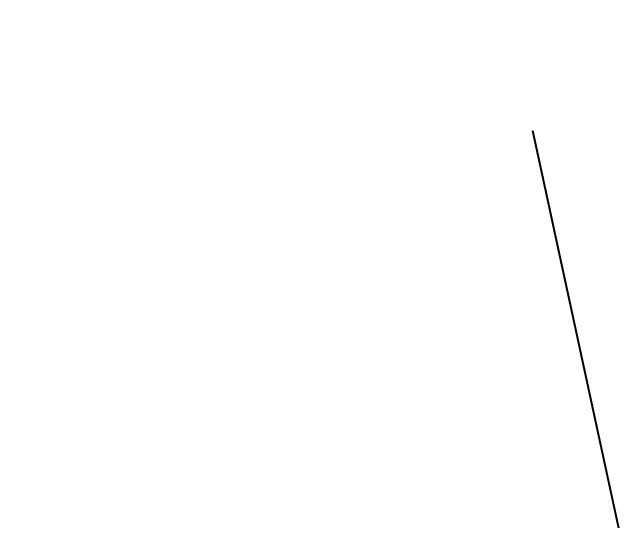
# Model space of a CAD drawing. Extents: x 383425 to 391668, y 6055101 to 6059545.
# Drawn here: x 385501.048 to 385502.125, y 6058657.112 to 6058658.001 of the extents above; entities that cross this region are included whole.
import ezdxf

# ---------------------------------------------------------------- set-up
doc = ezdxf.new("R2010")
doc.units = 0
doc.header["$LTSCALE"] = 5
doc.header["$PDMODE"] = 35
doc.header["$PDSIZE"] = 20
doc.linetypes.add('foc-TOPO', pattern=[1, 0.2, -0.8])
doc.layers.get('Defpoints').update_dxf_attribs({"color": 9})
doc.layers.add('C-AR-T', color=13, linetype='Continuous', lineweight=9)
doc.layers.add('C-RW-T', color=13, linetype='Continuous', lineweight=9)
doc.layers.add('P-TXT', color=4, linetype='Continuous')
doc.layers.add('T-LOW-AREA', color=48, linetype='foc-TOPO')
doc.styles.add('80CG', font='ARIALN.TTF', dxfattribs={"height": 10})
doc.dimstyles.new('Compass 5 000', dxfattribs={"dimscale": 5, "dimtxt": 9, "dimasz": 2, "dimexe": 0.2, "dimexo": 0.0625, "dimgap": 0.5, "dimtad": 0, "dimtih": 1, "dimtoh": 1, "dimzin": 0, "dimdsep": 46, "dimtxsty": '80CG', "dimcen": 0.1, "dimse1": 1, "dimse2": 1, "dimclrd": 256, "dimclrt": 256, "dimaunit": 1, "dimadec": 4, "dimazin": 0, "dimtfac": 0.06, "dimtofl": 0, "dimtmove": 0, "dimatfit": 1, "dimfxl": 0.2, "dimtolj": 1, "dimtzin": 0, "dimlwd": -1, "dimarcsym": 0})

# ---------------------------------------------------------------- blocks, each defined once
blk = doc.blocks.new('*D76')
at = {"layer": 'C-RW-T', "transparency": 16777216}
for p, q in [((385565.6145, 6058708.7634), (385575.3727, 6058710.9491)), ((385526.6022, 6058700.025), (385481.8042, 6058689.9907))]:
    blk.add_line(p, q, dxfattribs=at)
for points in [[(385565.2502, 6058710.3898), (385565.9788, 6058707.137), (385555.8563, 6058706.5776)], [(385526.2379, 6058701.6514), (385526.9665, 6058698.3987), (385536.3604, 6058702.2108)]]:
    blk.add_solid(points, dxfattribs=at)
at = {"layer": 'Defpoints', "color": 0, "transparency": 16777216}
for p in [(385552.5915, 6058721.1532), (385533.0956, 6058716.7863), (385555.8563, 6058706.5776)]:
    blk.add_point(p, dxfattribs=at)
at = {"layer": 'C-RW-T', "transparency": 16777216, "insert": (385442.2646, 6058689.9907), "char_height": 10, "attachment_point": 5, "style": '80CG'}
blk.add_mtext('\\A1;Nuvista\\P20.00 P/L R/W\\PPLA 170241', dxfattribs=at)
blk = doc.blocks.new('*D78')
at = {"layer": 'C-AR-T', "transparency": 16777216}
for p, q in [((385528.3949, 6058669.2112), (385595.8927, 6058684.329)), ((385489.3702, 6058660.4706), (385479.6119, 6058658.285))]:
    blk.add_line(p, q, dxfattribs=at)
for points in [[(385528.0306, 6058670.8376), (385528.7591, 6058667.5848), (385518.6366, 6058667.0256)], [(385489.0059, 6058662.097), (385489.7344, 6058658.8443), (385499.1284, 6058662.6562)]]:
    blk.add_solid(points, dxfattribs=at)
at = {"layer": 'Defpoints', "color": 0, "transparency": 16777216}
for p in [(385518.1854, 6058669.0403), (385518.6366, 6058667.0256), (385498.6772, 6058664.6709)]:
    blk.add_point(p, dxfattribs=at)
at = {"layer": 'C-AR-T', "transparency": 16777216, "insert": (385630.1935, 6058684.329), "char_height": 10, "attachment_point": 5, "style": '80CG'}
blk.add_mtext('\\A1;Nuvista\\P20.00 A/R\\PLOC 090577', dxfattribs=at)
blk = doc.blocks.new('*D107')
at = {"layer": 'Defpoints', "color": 0, "transparency": 16777216}
for p in [(385500.5811, 6058645.2687), (385506.1834, 6058643.0165), (385501.2988, 6058641.9577)]:
    blk.add_point(p, dxfattribs=at)
at = {"layer": 'P-TXT', "transparency": 16777216}
for p, q in [((385515.2388, 6058648.4459), (385525.0118, 6058650.5643)), ((385490.808, 6058643.1503), (385391.5358, 6058621.6321))]:
    blk.add_line(p, q, dxfattribs=at)
for points in [[(385514.8857, 6058650.0748), (385515.5918, 6058646.8171), (385505.4657, 6058646.3275)], [(385490.455, 6058644.7792), (385491.1611, 6058641.5215), (385500.5811, 6058645.2687)]]:
    blk.add_solid(points, dxfattribs=at)
at = {"layer": 'P-TXT', "transparency": 16777216, "insert": (385336.1504, 6058621.6321), "char_height": 10, "attachment_point": 5, "style": '80CG'}
blk.add_mtext('\\A1;Nuvista\\P5.00 Water Line R/W\\PLOC 250429', dxfattribs=at)

msp = doc.modelspace()

# ---------------------------------------------------------------- linework, layer by layer
at = {"layer": 'T-LOW-AREA', "flags": 128}
msp.add_lwpolyline([(385438.368, 6058817.631), (385449.392, 6058816.049), (385460.764, 6058811.14), (385466.661, 6058807.19), (385468.843, 6058805.628), (385470.331, 6058803.499), (385471.203, 6058799.325), (385475.636, 6058779.566), (385486.018, 6058731.329), (385506.851, 6058635.218), (385527.804, 6058542.035), (385550.313, 6058441.955), (385560.458, 6058390.759)], dxfattribs=at)

# ---------------------------------------------------------------- dimensions: what is measured, and where the dimension line sits
at = {"layer": 'C-AR-T'}
dim = msp.add_linear_dim(base=(385518.6366, 6058667.0256), p1=(385498.6772, 6058664.6709), p2=(385518.1854, 6058669.0403), angle=12.6245, text='Nuvista\\P20.00 A/R\\PLOC 090577', dimstyle='Compass 5 000', dxfattribs=at)
dim.commit()
dim.dimension.update_dxf_attribs({"geometry": '*D78', "text_midpoint": (385630.1935, 6058684.329), "dimtype": 161})
at = {"layer": 'C-RW-T'}
dim = msp.add_linear_dim(base=(385555.8563, 6058706.5776), p1=(385533.0956, 6058716.7863), p2=(385552.5915, 6058721.1532), angle=12.6253, text='Nuvista\\P20.00 P/L R/W\\PPLA 170241', dimstyle='Compass 5 000', dxfattribs=at)
dim.commit()
dim.dimension.update_dxf_attribs({"geometry": '*D76', "text_midpoint": (385442.2646, 6058689.9907), "dimtype": 161})
at = {"layer": 'P-TXT', "color": 3}
dim = msp.add_linear_dim(base=(385500.5811, 6058645.2687), p1=(385506.1834, 6058643.0165), p2=(385501.2988, 6058641.9577), angle=192.2302, text='Nuvista\\P5.00 Water Line R/W\\PLOC 250429', dimstyle='Compass 5 000', dxfattribs=at)
dim.commit()
dim.dimension.update_dxf_attribs({"geometry": '*D107', "text_midpoint": (385336.1504, 6058621.6321), "dimtype": 161})

doc.saveas('drawing.dxf')
